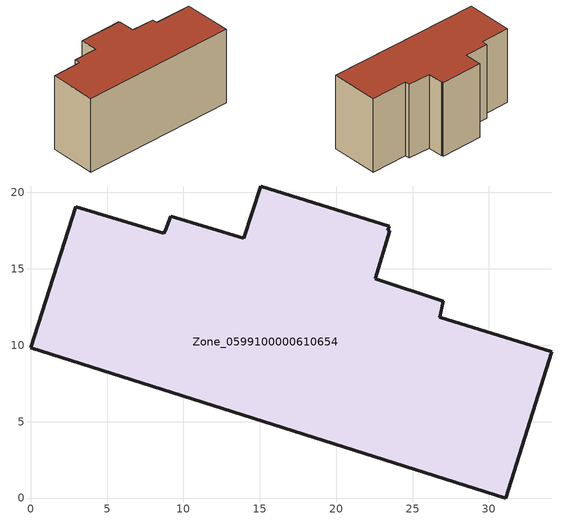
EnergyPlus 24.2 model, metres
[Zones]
Zone_0599100000610654
 floor ground (C_G): 15.05,20.42 23.46,17.77 23.38,17.52 23.51,17.48 22.55,14.34 27.02,12.87 26.77,11.83 34.12,9.57 31.09,0 0,9.82 2.96,19.06 8.72,17.34 8.83,17.5 9.18,18.45 13.95,16.99 z0
 wall outside (C_F): 31.09,0 34.12,9.57 26.77,11.83 27.02,12.87 22.55,14.34 23.51,17.48 23.38,17.52 23.46,17.77 15.05,20.42 13.95,16.99 9.18,18.45 8.83,17.5 8.72,17.34 2.96,19.06 0,9.82 31.09,0 z0:15.83
 roof outside (C_R): 23.46,17.77 15.05,20.42 13.95,16.99 9.18,18.45 8.83,17.5 8.72,17.34 2.96,19.06 0,9.82 31.09,0 34.12,9.57 26.77,11.83 27.02,12.87 22.55,14.34 23.51,17.48 23.38,17.52 z15.83
[BUILDING]
Pand.0599100000610654: North Axis=0; Terrain=City; Loads Convergence Tolerance Value=0.04; Temperature Convergence Tolerance Value=0.4; Solar Distribution=FullExterior; Maximum Number of Warmup Days=25; Minimum Number of Warmup Days=1
[Site:Location]
Rotterdam.The.Hague.AP_ZH_NLD Design_Conditions: Latitude=51.96; Longitude=4.45; Time Zone=1; Elevation=-4.5
[SITE:GROUNDTEMPERATURE:BUILDINGSURFACE]
18, 18, 18, 18, 18, 18, 18, 18, 18, 18, 18, 18
[MATERIAL] Thermal Absorptance=0.9; Solar Absorptance=0.7; Visible Absorptance=0.7
Name | Roughness | Thickness | Conductivity | Density | Specific Heat
G.TI.1946 | MediumSmooth | 0.15 | 1 | 540 | 1210
F.TI.1946 | Rough | 0.3 | 0.857143 | 1920 | 840
R.TI.1946 | MediumRough | 0.2 | 0.1 | 1500 | 1000
[CONSTRUCTION]
C_G: G.TI.1946
C_F: F.TI.1946
C_R: R.TI.1946
[ZONE]
Zone_0599100000610654: Type=1; Multiplier=1; Ceiling Height=Autocalculate; Volume=Autocalculate; Floor Area=autocalculate; Part of Total Floor Area=Yes
[ZONEINFILTRATION:DESIGNFLOWRATE]
Infil_Zone_0599100000610654: Zone or ZoneList or Space or SpaceList=Zone_0599100000610654; Schedule=AlwaysOn; Design Flow Rate Calculation Method=Flow/Area; Flow Rate per Floor Area=0.003; Constant Term Coefficient=1; Temperature Term Coefficient=0; Velocity Term Coefficient=0; Velocity Squared Term Coefficient=0
[HVACTEMPLATE:ZONE:IDEALLOADSAIRSYSTEM]
Zone_0599100000610654: Maximum Heating Supply Air Temperature=50; Minimum Cooling Supply Air Temperature=13; Maximum Heating Supply Air Humidity Ratio=0.0156; Minimum Cooling Supply Air Humidity Ratio=0.0077; Heating Limit=NoLimit; Cooling Limit=NoLimit; Dehumidification Control Type=ConstantSensibleHeatRatio; Cooling Sensible Heat Ratio=0.7; Dehumidification Setpoint=60; Humidification Control Type=None; Humidification Setpoint=30; Outdoor Air Method=None; Outdoor Air Flow Rate per Person=0.00944; Outdoor Air Flow Rate per Zone Floor Area=0; Outdoor Air Flow Rate per Zone=0; Demand Controlled Ventilation Type=None; Outdoor Air Economizer Type=NoEconomizer; Heat Recovery Type=None; Sensible Heat Recovery Effectiveness=0.7; Latent Heat Recovery Effectiveness=0.65
[ZONECONTROL:THERMOSTAT]
ThermostatControl_Zone_0599100000610654: Zone or ZoneList=Zone_0599100000610654; Control Type Schedule=DualSetpointControlType; Control 1=Thermostat_Zone_0599100000610654; Temperature Difference Between Cutout And Setpoint=0
[THERMOSTATSETPOINT:DUALSETPOINT]
Thermostat_Zone_0599100000610654: Heating Setpoint Temperature Schedule=HeatingSetpoint_Zone_0599100000610654; Cooling Setpoint Temperature Schedule=CoolingSetpoint_Zone_0599100000610654
[SCHEDULE:COMPACT]
HeatingSetpoint_Zone_0599100000610654: Through: 12/31, For: AllDays, Until: 24:00, 21
CoolingSetpoint_Zone_0599100000610654: Through: 12/31, For: AllDays, Until: 24:00, 24
DualSetpointControlType: Through: 12/31, For: AllDays, Until: 24:00, 4
AlwaysOn: Through: 12/31, For: AllDays, Until: 24:00, 1
